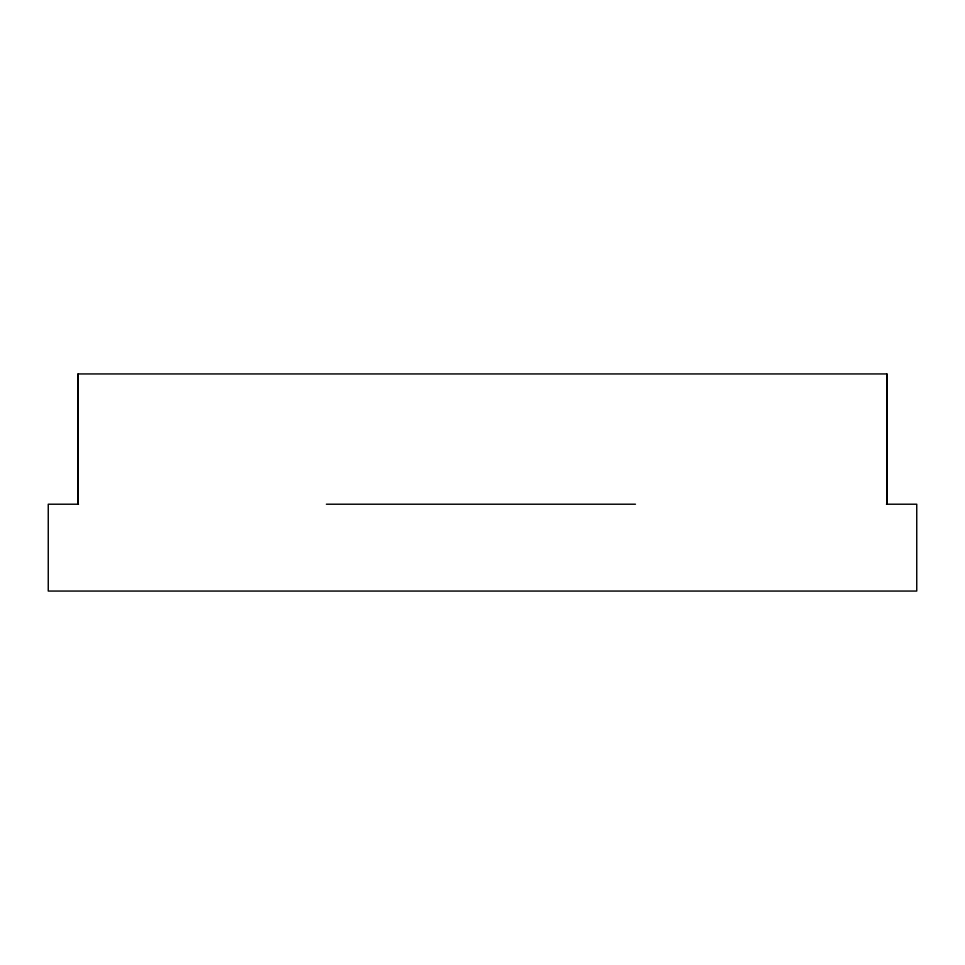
<?xml version="1.0" encoding="UTF-8"?>
<svg xmlns="http://www.w3.org/2000/svg" width="965" height="965" viewBox="0 0 965 965"><rect width="100%" height="100%" fill="white"/><g stroke="black" fill="none" stroke-linecap="round" stroke-linejoin="round"><path stroke-width="1.45" d="M78.503 504.213L48.25 504.213L48.25 591.062L916.75 591.062L916.75 504.213L886.461 504.213M326.387 504.213L635.465 504.213M886.956 504.213L886.956 373.938L77.948 373.938L77.948 504.213M886.811 373.938L886.811 504.213M78.165 373.938L78.165 504.213"/></g></svg>
